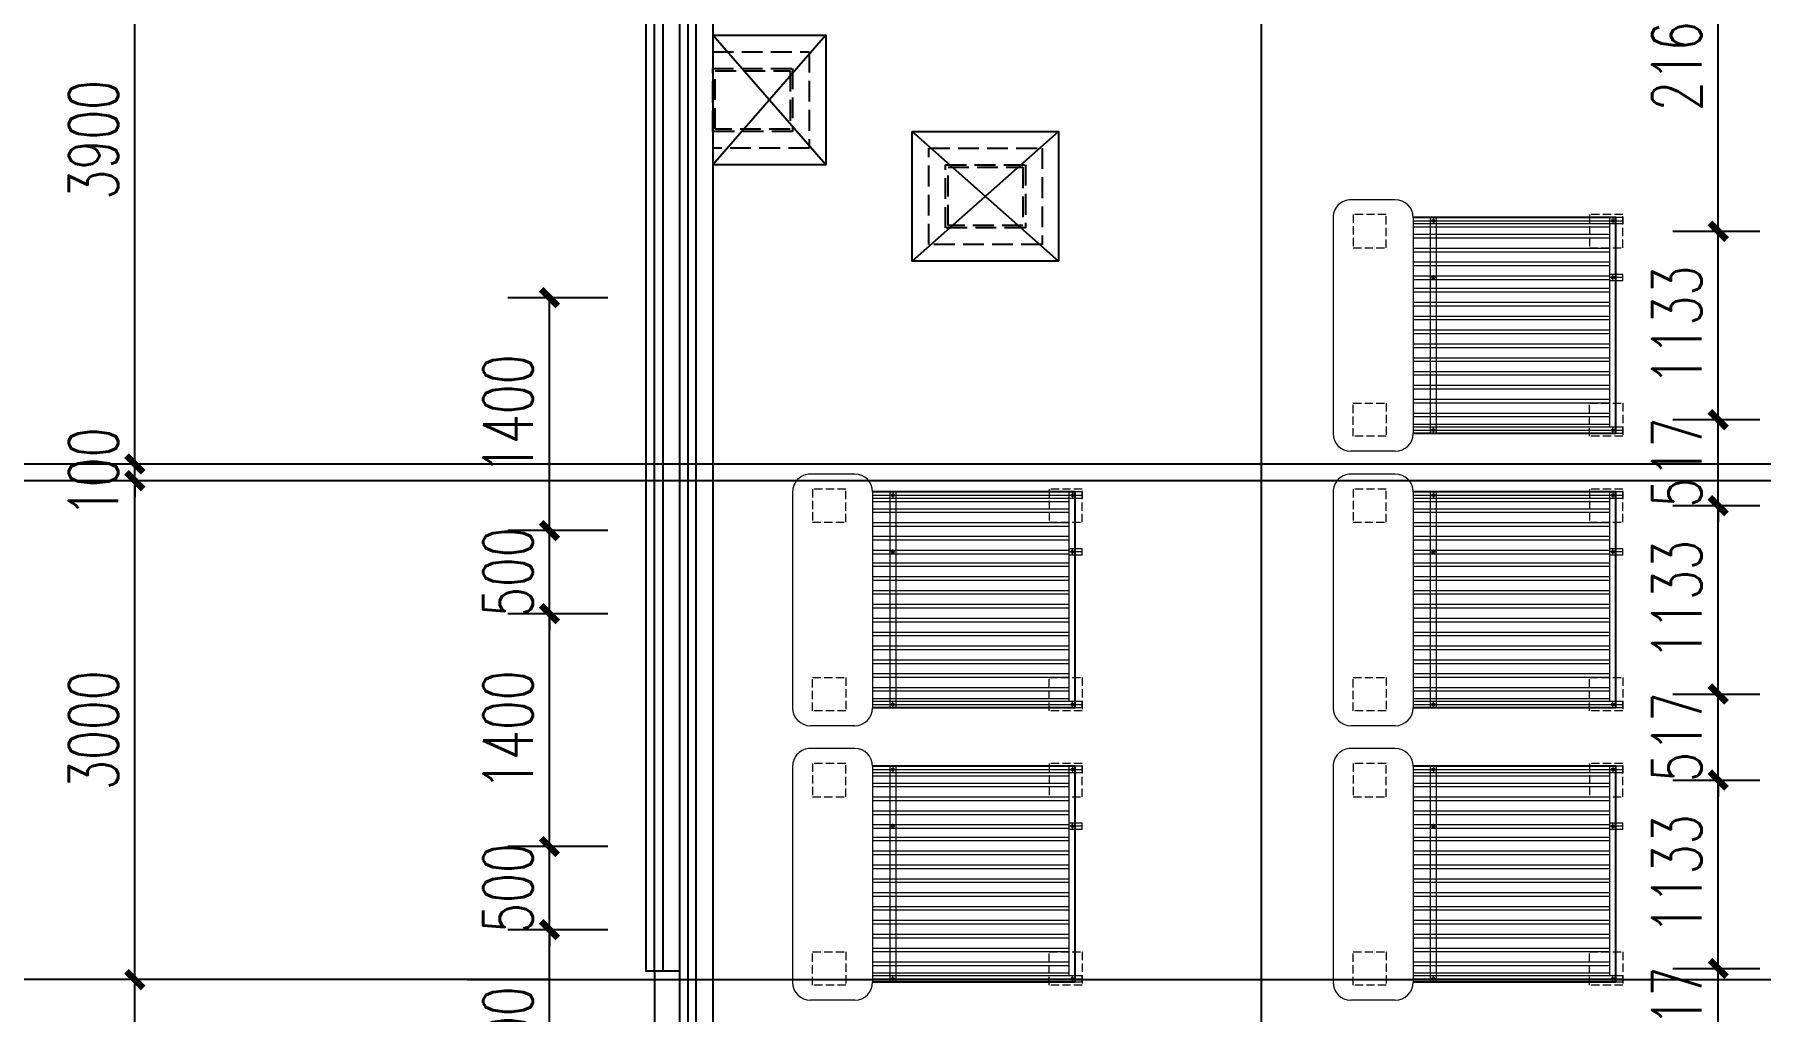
# Model space of a CAD drawing. Extents: x -59851 to 653804, y -249523 to 437614.
# Drawn here: x -51969 to -41591, y -223086 to -217211 of the extents above; entities that cross this region are included whole.
import ezdxf

# ---------------------------------------------------------------- set-up
doc = ezdxf.new("R2010")
doc.units = 0
doc.header["$LTSCALE"] = 1000
doc.header["$MEASUREMENT"] = 0
doc.linetypes.add('DASH', pattern=[0.35, 0.25, -0.1])
for name, color, linetype in [('A-ROOF', 7, 'Continuous'), ('A-外装饰线脚', 7, 'Continuous'), ('A-烟气道', 105, 'Continuous'), ('A-第三道尺寸线', 105, 'Continuous'), ('AXIS', 3, 'Continuous'), ('DOTE', 16, 'Continuous'), ('太阳能', 252, 'Continuous')]:
    doc.layers.add(name, color=color, linetype=linetype)
doc.styles.add('_TCH_DIM_T3', font='SIMPLEX.shx', dxfattribs={"width": 0.705882, "bigfont": 'GBCBIG.shx'})
doc.dimstyles.new('_TCH_ARCH&&100', dxfattribs={"dimtxt": 297.5, "dimasz": 100, "dimexe": 250, "dimexo": 300, "dimgap": 100, "dimtad": 1, "dimdec": 0, "dimzin": 0, "dimdsep": 46, "dimtxsty": '_TCH_DIM_T3', "dimblk": 'ARCHTICK', "dimcen": 0.09, "dimclrt": 7, "dimazin": 2, "dimtfac": 1, "dimtdec": 0, "dimtix": 1, "dimtmove": 2, "dimatfit": 3, "dimfxl": 0, "dimtolj": 1, "dimtzin": 0, "dimarcsym": 0})

# ---------------------------------------------------------------- blocks, each defined once
blk = doc.blocks.new('no1wuding0329')
at = {"layer": 'A-ROOF'}
for points in [[(-22514, 89598), (-32414, 89598), (-32414, 89698), (-33014, 89698), (-33014, 89598), (-33814, 89598), (-33814, 90198), (-37214, 90198), (-37214, 96098), (-40014, 96098), (-40014, 96198), (-44214, 96198), (-44214, 75098), (-40814, 75098)], [(-22514, 89398), (-32464, 89398), (-32464, 89648), (-32964, 89648), (-32964, 89398), (-33864, 89398), (-33864, 90148), (-37264, 90148), (-37264, 96048), (-40064, 96048), (-40064, 96148), (-44164, 96148), (-44164, 75148), (-40814, 75148)], [(-35614, 89998), (-37414, 89998), (-37414, 95898), (-40214, 95898), (-40214, 95998), (-44014, 95998), (-44014, 75298), (-40814, 75298)]]:
    blk.add_lwpolyline(points, dxfattribs=at)
at = {"layer": 'A-烟气道'}
for points in [[(-44014, 86578), (-43334, 86578), (-43334, 85798), (-44014, 85798)], [(-43334, 86578), (-44014, 85798)], [(-43334, 85798), (-44014, 86578)], [(-42814, 85218), (-41934, 85998)], [(-42814, 85998), (-41934, 85218)]]:
    blk.add_lwpolyline(points, dxfattribs=at)
at = {"layer": 'A-烟气道', "linetype": 'DASH', "ltscale": 0.5}
blk.add_lwpolyline([(-44014, 86478), (-43434, 86478), (-43434, 85898), (-44014, 85898)], dxfattribs=at)
for points in [[(-44014, 86378), (-43534, 86378), (-43534, 85998), (-44014, 85998)], [(-43999, 86363), (-43549, 86363), (-43549, 86013), (-43999, 86013)], [(-42714, 85898), (-42034, 85898), (-42034, 85318), (-42714, 85318)], [(-42614, 85798), (-42134, 85798), (-42134, 85418), (-42614, 85418)], [(-42599, 85783), (-42149, 85783), (-42149, 85433), (-42599, 85433)]]:
    blk.add_lwpolyline(points, close=True, dxfattribs=at)
at = {"layer": 'A-烟气道'}
blk.add_lwpolyline([(-42814, 85998), (-41934, 85998), (-41934, 85218), (-42814, 85218)], close=True, dxfattribs=at)
blk = doc.blocks.new('roofzhouxian')
at = {"layer": 'DOTE'}
for p, q in [((-47992, -309503), (-47992, -279124)), ((-44592, -309503), (-44592, -279124)), ((-7192, -295195), (-49367, -295195)), ((11694, -295295), (-49367, -295295)), ((11694, -298295), (-49367, -298295))]:
    blk.add_line(p, q, dxfattribs=at)
blk = doc.blocks.new('A$C325959D2')
at = {"layer": '太阳能', "lineweight": 9}
for p, q in [((1673, 1742), (374, 1742)), ((267, 1368), (267, 1635)), ((1780, 1368), (1780, 1635)), ((1673, 1261), (374, 1261)), ((374, 0), (374, 1261)), ((394, 1261), (394, 0)), ((413, 0), (413, 1261)), ((431, 1261), (431, 78)), ((476, 1261), (476, 78)), ((497, 1261), (497, 78)), ((559, 1261), (559, 78)), ((580, 1261), (580, 78)), ((642, 1261), (642, 78)), ((664, 1261), (664, 78)), ((726, 1261), (726, 78)), ((747, 1261), (747, 78)), ((809, 1261), (809, 78)), ((830, 1261), (830, 78)), ((892, 1261), (892, 78)), ((914, 1261), (914, 78)), ((976, 1261), (976, 78)), ((997, 1261), (997, 78)), ((1059, 1261), (1059, 78)), ((1080, 1261), (1080, 78)), ((1142, 1261), (1142, 78)), ((1164, 1261), (1164, 78)), ((1226, 1261), (1226, 78)), ((1247, 1261), (1247, 78)), ((1301, 1261), (1301, 78)), ((1322, 1261), (1322, 78)), ((1384, 1261), (1384, 78)), ((1406, 1261), (1406, 78)), ((1467, 1261), (1467, 78)), ((1489, 1261), (1489, 78)), ((1551, 1261), (1551, 78)), ((1572, 1261), (1572, 78)), ((1616, 1261), (1616, 78)), ((1634, 0), (1634, 1261)), ((1653, 1261), (1653, 0)), ((1673, 0), (1673, 1261)), ((374, 1156), (1673, 1156)), ((374, 1120), (1673, 1120)), ((379, 1139), (409, 1139)), ((1297, 1139), (1327, 1139)), ((1668, 1139), (1638, 1139)), ((374, 0), (413, 0)), ((379, 59), (409, 59)), ((413, 78), (1673, 78)), ((413, 42), (1673, 42)), ((1292, 0), (1292, 78)), ((1292, 0), (1331, 0)), ((1297, 59), (1327, 59)), ((1312, 0), (1312, 78)), ((1331, 0), (1331, 78)), ((1673, 0), (1634, 0)), ((1668, 59), (1638, 59))]:
    blk.add_line(p, q, dxfattribs=at)
at = {"layer": '太阳能'}
for p, q in [((374, 42), (374, 1261)), ((1673, 42), (1673, 1261)), ((374, 42), (1673, 42))]:
    blk.add_line(p, q, dxfattribs=at)
at = {"layer": '太阳能', "color": 9, "linetype": 'DASH', "lineweight": 9, "ltscale": 0.2}
for points in [[(557, 1422), (357, 1422), (357, 1622), (557, 1622)], [(1490, 1422), (1690, 1422), (1690, 1622), (1490, 1622)], [(557, 0), (357, 0), (357, 200), (557, 200)], [(1490, 0), (1690, 0), (1690, 200), (1490, 200)]]:
    blk.add_lwpolyline(points, close=True, dxfattribs=at)
at = {"layer": '太阳能', "lineweight": 9}
for centre in [(394, 1139), (1312, 1139), (1653, 1139), (394, 59), (1312, 59), (1653, 59)]:
    blk.add_circle(centre, 8.68, dxfattribs=at)
for centre, start, end in [((374, 1635), 90, 180), ((1673, 1635), 360, 90), ((374, 1368), 180, 270), ((1673, 1368), 270, 360)]:
    blk.add_arc(centre, 107, start, end, dxfattribs=at)
blk = doc.blocks.new('_ArchTick')
at = {"color": 0, "linetype": 'ByBlock', "const_width": 0.4}
blk.add_lwpolyline([(-0.5, -0.5), (0.5, 0.5)], dxfattribs=at)
blk = doc.blocks.new('*D1033')
at = {"layer": 'A-第三道尺寸线', "color": 0, "lineweight": -2, "transparency": 16777216}
for p, q in [((-42119, -216227), (-41595, -216227)), ((-41845, -218394), (-41845, -216227)), ((-42119, -218394), (-41595, -218394))]:
    blk.add_line(p, q, dxfattribs=at)
at = {"layer": 'Defpoints', "color": 0, "transparency": 16777216}
for p in [(-42419, -216227), (-41845, -216227), (-42419, -218394)]:
    blk.add_point(p, dxfattribs=at)
at = {"layer": 'A-第三道尺寸线', "color": 0, "lineweight": -2, "transparency": 16777216, "xscale": 100, "yscale": 100, "zscale": 100}
for p, rotation in [((-41845, -216227), 90), ((-41845, -218394), 270)]:
    blk.add_blockref('_ArchTick', p, dxfattribs=dict(at, rotation=rotation))
at = {"layer": 'A-第三道尺寸线', "color": 7, "transparency": 16777216, "insert": (-42094, -217311), "char_height": 297.5, "attachment_point": 5, "rotation": 90, "style": '_TCH_DIM_T3'}
blk.add_mtext('\\A1;2167', dxfattribs=at)
blk = doc.blocks.new('*D1034')
at = {"layer": 'A-第三道尺寸线', "color": 0, "lineweight": -2, "transparency": 16777216}
for p, q in [((-42119, -218394), (-41595, -218394)), ((-41845, -219527), (-41845, -218394)), ((-42119, -219527), (-41595, -219527))]:
    blk.add_line(p, q, dxfattribs=at)
at = {"layer": 'Defpoints', "color": 0, "transparency": 16777216}
for p in [(-42419, -218394), (-41845, -218394), (-42419, -219527)]:
    blk.add_point(p, dxfattribs=at)
at = {"layer": 'A-第三道尺寸线', "color": 0, "lineweight": -2, "transparency": 16777216, "xscale": 100, "yscale": 100, "zscale": 100}
for p, rotation in [((-41845, -218394), 90), ((-41845, -219527), 270)]:
    blk.add_blockref('_ArchTick', p, dxfattribs=dict(at, rotation=rotation))
at = {"layer": 'A-第三道尺寸线', "color": 7, "transparency": 16777216, "insert": (-42094, -218961), "char_height": 297.5, "attachment_point": 5, "rotation": 90, "style": '_TCH_DIM_T3'}
blk.add_mtext('\\A1;1133', dxfattribs=at)
blk = doc.blocks.new('*D1035')
at = {"layer": 'A-第三道尺寸线', "color": 0, "lineweight": -2, "transparency": 16777216}
for p, q in [((-41845, -219527), (-41845, -219427)), ((-42119, -219527), (-41595, -219527)), ((-41845, -220044), (-41845, -219527)), ((-42119, -220044), (-41595, -220044)), ((-41845, -220044), (-41845, -220144))]:
    blk.add_line(p, q, dxfattribs=at)
at = {"layer": 'Defpoints', "color": 0, "transparency": 16777216}
for p in [(-42419, -219527), (-41845, -219527), (-42419, -220044)]:
    blk.add_point(p, dxfattribs=at)
at = {"layer": 'A-第三道尺寸线', "color": 0, "lineweight": -2, "transparency": 16777216, "xscale": 100, "yscale": 100, "zscale": 100}
for p, rotation in [((-41845, -219527), 270), ((-41845, -220044), 90)]:
    blk.add_blockref('_ArchTick', p, dxfattribs=dict(at, rotation=rotation))
at = {"layer": 'A-第三道尺寸线', "color": 7, "transparency": 16777216, "insert": (-42094, -219786), "char_height": 297.5, "attachment_point": 5, "rotation": 90, "style": '_TCH_DIM_T3'}
blk.add_mtext('\\A1;517', dxfattribs=at)
blk = doc.blocks.new('*D1036')
at = {"layer": 'A-第三道尺寸线', "color": 0, "lineweight": -2, "transparency": 16777216}
for p, q in [((-42119, -220044), (-41595, -220044)), ((-41845, -221177), (-41845, -220044)), ((-42119, -221177), (-41595, -221177))]:
    blk.add_line(p, q, dxfattribs=at)
at = {"layer": 'Defpoints', "color": 0, "transparency": 16777216}
for p in [(-42419, -220044), (-41845, -220044), (-42419, -221177)]:
    blk.add_point(p, dxfattribs=at)
at = {"layer": 'A-第三道尺寸线', "color": 0, "lineweight": -2, "transparency": 16777216, "xscale": 100, "yscale": 100, "zscale": 100}
for p, rotation in [((-41845, -220044), 90), ((-41845, -221177), 270)]:
    blk.add_blockref('_ArchTick', p, dxfattribs=dict(at, rotation=rotation))
at = {"layer": 'A-第三道尺寸线', "color": 7, "transparency": 16777216, "insert": (-42094, -220611), "char_height": 297.5, "attachment_point": 5, "rotation": 90, "style": '_TCH_DIM_T3'}
blk.add_mtext('\\A1;1133', dxfattribs=at)
blk = doc.blocks.new('*D1037')
at = {"layer": 'A-第三道尺寸线', "color": 0, "lineweight": -2, "transparency": 16777216}
for p, q in [((-41845, -221177), (-41845, -221077)), ((-42119, -221177), (-41595, -221177)), ((-41845, -221694), (-41845, -221177)), ((-42119, -221694), (-41595, -221694)), ((-41845, -221694), (-41845, -221794))]:
    blk.add_line(p, q, dxfattribs=at)
at = {"layer": 'Defpoints', "color": 0, "transparency": 16777216}
for p in [(-42419, -221177), (-41845, -221177), (-42419, -221694)]:
    blk.add_point(p, dxfattribs=at)
at = {"layer": 'A-第三道尺寸线', "color": 0, "lineweight": -2, "transparency": 16777216, "xscale": 100, "yscale": 100, "zscale": 100}
for p, rotation in [((-41845, -221177), 270), ((-41845, -221694), 90)]:
    blk.add_blockref('_ArchTick', p, dxfattribs=dict(at, rotation=rotation))
at = {"layer": 'A-第三道尺寸线', "color": 7, "transparency": 16777216, "insert": (-42094, -221436), "char_height": 297.5, "attachment_point": 5, "rotation": 90, "style": '_TCH_DIM_T3'}
blk.add_mtext('\\A1;517', dxfattribs=at)
blk = doc.blocks.new('*D1038')
at = {"layer": 'A-第三道尺寸线', "color": 0, "lineweight": -2, "transparency": 16777216}
for p, q in [((-42119, -221694), (-41595, -221694)), ((-41845, -222827), (-41845, -221694)), ((-42119, -222827), (-41595, -222827))]:
    blk.add_line(p, q, dxfattribs=at)
at = {"layer": 'Defpoints', "color": 0, "transparency": 16777216}
for p in [(-42419, -221694), (-41845, -221694), (-42419, -222827)]:
    blk.add_point(p, dxfattribs=at)
at = {"layer": 'A-第三道尺寸线', "color": 0, "lineweight": -2, "transparency": 16777216, "xscale": 100, "yscale": 100, "zscale": 100}
for p, rotation in [((-41845, -221694), 90), ((-41845, -222827), 270)]:
    blk.add_blockref('_ArchTick', p, dxfattribs=dict(at, rotation=rotation))
at = {"layer": 'A-第三道尺寸线', "color": 7, "transparency": 16777216, "insert": (-42094, -222261), "char_height": 297.5, "attachment_point": 5, "rotation": 90, "style": '_TCH_DIM_T3'}
blk.add_mtext('\\A1;1133', dxfattribs=at)
blk = doc.blocks.new('*D1039')
at = {"layer": 'A-第三道尺寸线', "color": 0, "lineweight": -2, "transparency": 16777216}
for p, q in [((-41845, -222827), (-41845, -222727)), ((-42119, -222827), (-41595, -222827)), ((-41845, -223344), (-41845, -222827)), ((-42119, -223344), (-41595, -223344)), ((-41845, -223344), (-41845, -223444))]:
    blk.add_line(p, q, dxfattribs=at)
at = {"layer": 'Defpoints', "color": 0, "transparency": 16777216}
for p in [(-42419, -222827), (-41845, -222827), (-42419, -223344)]:
    blk.add_point(p, dxfattribs=at)
at = {"layer": 'A-第三道尺寸线', "color": 0, "lineweight": -2, "transparency": 16777216, "xscale": 100, "yscale": 100, "zscale": 100}
for p, rotation in [((-41845, -222827), 270), ((-41845, -223344), 90)]:
    blk.add_blockref('_ArchTick', p, dxfattribs=dict(at, rotation=rotation))
at = {"layer": 'A-第三道尺寸线', "color": 7, "transparency": 16777216, "insert": (-42094, -223086), "char_height": 297.5, "attachment_point": 5, "rotation": 90, "style": '_TCH_DIM_T3'}
blk.add_mtext('\\A1;517', dxfattribs=at)
blk = doc.blocks.new('*D1420')
at = {"layer": 'AXIS', "color": 0, "lineweight": -2, "transparency": 16777216}
for p, q in [((-49166, -222894), (-51616, -222894)), ((-51366, -228594), (-51366, -222894)), ((-49166, -228594), (-51616, -228594))]:
    blk.add_line(p, q, dxfattribs=at)
at = {"layer": 'Defpoints', "color": 0, "transparency": 16777216}
for p in [(-51366, -222894), (-48866, -222894), (-48866, -228594)]:
    blk.add_point(p, dxfattribs=at)
at = {"layer": 'AXIS', "color": 0, "lineweight": -2, "transparency": 16777216, "xscale": 100, "yscale": 100, "zscale": 100}
for p, rotation in [((-51366, -222894), 90), ((-51366, -228594), 270)]:
    blk.add_blockref('_ArchTick', p, dxfattribs=dict(at, rotation=rotation))
at = {"layer": 'AXIS', "color": 7, "transparency": 16777216, "insert": (-51615, -225744), "char_height": 297.5, "attachment_point": 5, "rotation": 90, "style": '_TCH_DIM_T3'}
blk.add_mtext('\\A1;5700', dxfattribs=at)
blk = doc.blocks.new('*D1421')
at = {"layer": 'AXIS', "color": 0, "lineweight": -2, "transparency": 16777216}
for p, q in [((-49166, -219894), (-51616, -219894)), ((-51366, -222894), (-51366, -219894)), ((-49166, -222894), (-51616, -222894))]:
    blk.add_line(p, q, dxfattribs=at)
at = {"layer": 'Defpoints', "color": 0, "transparency": 16777216}
for p in [(-51366, -219894), (-48866, -219894), (-48866, -222894)]:
    blk.add_point(p, dxfattribs=at)
at = {"layer": 'AXIS', "color": 0, "lineweight": -2, "transparency": 16777216, "xscale": 100, "yscale": 100, "zscale": 100}
for p, rotation in [((-51366, -219894), 90), ((-51366, -222894), 270)]:
    blk.add_blockref('_ArchTick', p, dxfattribs=dict(at, rotation=rotation))
at = {"layer": 'AXIS', "color": 7, "transparency": 16777216, "insert": (-51615, -221394), "char_height": 297.5, "attachment_point": 5, "rotation": 90, "style": '_TCH_DIM_T3'}
blk.add_mtext('\\A1;3000', dxfattribs=at)
blk = doc.blocks.new('*D1422')
at = {"layer": 'AXIS', "color": 0, "lineweight": -2, "transparency": 16777216}
for p, q in [((-51366, -219794), (-51366, -219694)), ((-49166, -219794), (-51616, -219794)), ((-51366, -219894), (-51366, -219794)), ((-49166, -219894), (-51616, -219894)), ((-51366, -219894), (-51366, -219994))]:
    blk.add_line(p, q, dxfattribs=at)
at = {"layer": 'Defpoints', "color": 0, "transparency": 16777216}
for p in [(-51366, -219794), (-48866, -219794), (-48866, -219894)]:
    blk.add_point(p, dxfattribs=at)
at = {"layer": 'AXIS', "color": 0, "lineweight": -2, "transparency": 16777216, "xscale": 100, "yscale": 100, "zscale": 100}
for p, rotation in [((-51366, -219794), 270), ((-51366, -219894), 90)]:
    blk.add_blockref('_ArchTick', p, dxfattribs=dict(at, rotation=rotation))
at = {"layer": 'AXIS', "color": 7, "transparency": 16777216, "insert": (-51615, -219844), "char_height": 297.5, "attachment_point": 5, "rotation": 90, "style": '_TCH_DIM_T3'}
blk.add_mtext('\\A1;100', dxfattribs=at)
blk = doc.blocks.new('*D1423')
at = {"layer": 'AXIS', "color": 0, "lineweight": -2, "transparency": 16777216}
for p, q in [((-49166, -215894), (-51616, -215894)), ((-51366, -219794), (-51366, -215894)), ((-49166, -219794), (-51616, -219794))]:
    blk.add_line(p, q, dxfattribs=at)
at = {"layer": 'Defpoints', "color": 0, "transparency": 16777216}
for p in [(-51366, -215894), (-48866, -215894), (-48866, -219794)]:
    blk.add_point(p, dxfattribs=at)
at = {"layer": 'AXIS', "color": 0, "lineweight": -2, "transparency": 16777216, "xscale": 100, "yscale": 100, "zscale": 100}
for p, rotation in [((-51366, -215894), 90), ((-51366, -219794), 270)]:
    blk.add_blockref('_ArchTick', p, dxfattribs=dict(at, rotation=rotation))
at = {"layer": 'AXIS', "color": 7, "transparency": 16777216, "insert": (-51615, -217844), "char_height": 297.5, "attachment_point": 5, "rotation": 90, "style": '_TCH_DIM_T3'}
blk.add_mtext('\\A1;3900', dxfattribs=at)
blk = doc.blocks.new('*D1427')
at = {"layer": 'AXIS', "color": 0, "lineweight": -2, "transparency": 16777216}
for p, q in [((-51086, -207594), (-52416, -207594)), ((-52166, -230294), (-52166, -207594)), ((-51086, -230294), (-52416, -230294))]:
    blk.add_line(p, q, dxfattribs=at)
at = {"layer": 'Defpoints', "color": 0, "transparency": 16777216}
for p in [(-52166, -207594), (-50786, -207594), (-50786, -230294)]:
    blk.add_point(p, dxfattribs=at)
at = {"layer": 'AXIS', "color": 0, "lineweight": -2, "transparency": 16777216, "xscale": 100, "yscale": 100, "zscale": 100}
for p, rotation in [((-52166, -207594), 90), ((-52166, -230294), 270)]:
    blk.add_blockref('_ArchTick', p, dxfattribs=dict(at, rotation=rotation))
at = {"layer": 'AXIS', "color": 7, "transparency": 16777216, "insert": (-52415, -218944), "char_height": 297.5, "attachment_point": 5, "rotation": 90, "style": '_TCH_DIM_T3'}
blk.add_mtext('\\A1;22700', dxfattribs=at)
blk = doc.blocks.new('*D1513')
at = {"layer": 'A-第三道尺寸线', "color": 0, "lineweight": -2, "transparency": 16777216}
for p, q in [((-48522, -218794), (-49123, -218794)), ((-48873, -220194), (-48873, -218794)), ((-48522, -220194), (-49123, -220194))]:
    blk.add_line(p, q, dxfattribs=at)
at = {"layer": 'Defpoints', "color": 0, "transparency": 16777216}
for p in [(-48873, -218794), (-48222, -218794), (-48222, -220194)]:
    blk.add_point(p, dxfattribs=at)
at = {"layer": 'A-第三道尺寸线', "color": 0, "lineweight": -2, "transparency": 16777216, "xscale": 100, "yscale": 100, "zscale": 100}
for p, rotation in [((-48873, -218794), 90), ((-48873, -220194), 270)]:
    blk.add_blockref('_ArchTick', p, dxfattribs=dict(at, rotation=rotation))
at = {"layer": 'A-第三道尺寸线', "color": 7, "transparency": 16777216, "insert": (-49122, -219494), "char_height": 297.5, "attachment_point": 5, "rotation": 90, "style": '_TCH_DIM_T3'}
blk.add_mtext('\\A1;1400', dxfattribs=at)
blk = doc.blocks.new('*D1514')
at = {"layer": 'A-第三道尺寸线', "color": 0, "lineweight": -2, "transparency": 16777216}
for p, q in [((-48873, -220194), (-48873, -220094)), ((-48522, -220194), (-49123, -220194)), ((-48873, -220694), (-48873, -220194)), ((-48522, -220694), (-49123, -220694)), ((-48873, -220694), (-48873, -220794))]:
    blk.add_line(p, q, dxfattribs=at)
at = {"layer": 'Defpoints', "color": 0, "transparency": 16777216}
for p in [(-48873, -220194), (-48222, -220194), (-48222, -220694)]:
    blk.add_point(p, dxfattribs=at)
at = {"layer": 'A-第三道尺寸线', "color": 0, "lineweight": -2, "transparency": 16777216, "xscale": 100, "yscale": 100, "zscale": 100}
for p, rotation in [((-48873, -220194), 270), ((-48873, -220694), 90)]:
    blk.add_blockref('_ArchTick', p, dxfattribs=dict(at, rotation=rotation))
at = {"layer": 'A-第三道尺寸线', "color": 7, "transparency": 16777216, "insert": (-49122, -220444), "char_height": 297.5, "attachment_point": 5, "rotation": 90, "style": '_TCH_DIM_T3'}
blk.add_mtext('\\A1;500', dxfattribs=at)
blk = doc.blocks.new('*D1515')
at = {"layer": 'A-第三道尺寸线', "color": 0, "lineweight": -2, "transparency": 16777216}
for p, q in [((-48522, -220694), (-49123, -220694)), ((-48873, -222094), (-48873, -220694)), ((-48522, -222094), (-49123, -222094))]:
    blk.add_line(p, q, dxfattribs=at)
at = {"layer": 'Defpoints', "color": 0, "transparency": 16777216}
for p in [(-48873, -220694), (-48222, -220694), (-48222, -222094)]:
    blk.add_point(p, dxfattribs=at)
at = {"layer": 'A-第三道尺寸线', "color": 0, "lineweight": -2, "transparency": 16777216, "xscale": 100, "yscale": 100, "zscale": 100}
for p, rotation in [((-48873, -220694), 90), ((-48873, -222094), 270)]:
    blk.add_blockref('_ArchTick', p, dxfattribs=dict(at, rotation=rotation))
at = {"layer": 'A-第三道尺寸线', "color": 7, "transparency": 16777216, "insert": (-49122, -221394), "char_height": 297.5, "attachment_point": 5, "rotation": 90, "style": '_TCH_DIM_T3'}
blk.add_mtext('\\A1;1400', dxfattribs=at)
blk = doc.blocks.new('*D1516')
at = {"layer": 'A-第三道尺寸线', "color": 0, "lineweight": -2, "transparency": 16777216}
for p, q in [((-48873, -222094), (-48873, -221994)), ((-48522, -222094), (-49123, -222094)), ((-48873, -222594), (-48873, -222094)), ((-48522, -222594), (-49123, -222594)), ((-48873, -222594), (-48873, -222694))]:
    blk.add_line(p, q, dxfattribs=at)
at = {"layer": 'Defpoints', "color": 0, "transparency": 16777216}
for p in [(-48873, -222094), (-48222, -222094), (-48222, -222594)]:
    blk.add_point(p, dxfattribs=at)
at = {"layer": 'A-第三道尺寸线', "color": 0, "lineweight": -2, "transparency": 16777216, "xscale": 100, "yscale": 100, "zscale": 100}
for p, rotation in [((-48873, -222094), 270), ((-48873, -222594), 90)]:
    blk.add_blockref('_ArchTick', p, dxfattribs=dict(at, rotation=rotation))
at = {"layer": 'A-第三道尺寸线', "color": 7, "transparency": 16777216, "insert": (-49122, -222344), "char_height": 297.5, "attachment_point": 5, "rotation": 90, "style": '_TCH_DIM_T3'}
blk.add_mtext('\\A1;500', dxfattribs=at)
blk = doc.blocks.new('*D1517')
at = {"layer": 'A-第三道尺寸线', "color": 0, "lineweight": -2, "transparency": 16777216}
for p, q in [((-48522, -222594), (-49123, -222594)), ((-48873, -223994), (-48873, -222594)), ((-48522, -223994), (-49123, -223994))]:
    blk.add_line(p, q, dxfattribs=at)
at = {"layer": 'Defpoints', "color": 0, "transparency": 16777216}
for p in [(-48873, -222594), (-48222, -222594), (-48222, -223994)]:
    blk.add_point(p, dxfattribs=at)
at = {"layer": 'A-第三道尺寸线', "color": 0, "lineweight": -2, "transparency": 16777216, "xscale": 100, "yscale": 100, "zscale": 100}
for p, rotation in [((-48873, -222594), 90), ((-48873, -223994), 270)]:
    blk.add_blockref('_ArchTick', p, dxfattribs=dict(at, rotation=rotation))
at = {"layer": 'A-第三道尺寸线', "color": 7, "transparency": 16777216, "insert": (-49122, -223294), "char_height": 297.5, "attachment_point": 5, "rotation": 90, "style": '_TCH_DIM_T3'}
blk.add_mtext('\\A1;1400', dxfattribs=at)
blk = doc.blocks.new('*D3055')
at = {"layer": 'AXIS', "color": 0, "lineweight": -2, "transparency": 16777216}
for p, q in [((-49166, -222894), (-51616, -222894)), ((-51366, -228594), (-51366, -222894)), ((-49166, -228594), (-51616, -228594))]:
    blk.add_line(p, q, dxfattribs=at)
at = {"layer": 'Defpoints', "color": 0, "transparency": 16777216}
for p in [(-51366, -222894), (-48866, -222894), (-48866, -228594)]:
    blk.add_point(p, dxfattribs=at)
at = {"layer": 'AXIS', "color": 0, "lineweight": -2, "transparency": 16777216, "xscale": 100, "yscale": 100, "zscale": 100}
for p, rotation in [((-51366, -222894), 90), ((-51366, -228594), 270)]:
    blk.add_blockref('_ArchTick', p, dxfattribs=dict(at, rotation=rotation))
at = {"layer": 'AXIS', "color": 7, "transparency": 16777216, "insert": (-51615, -225744), "char_height": 297.5, "attachment_point": 5, "rotation": 90, "style": '_TCH_DIM_T3'}
blk.add_mtext('\\A1;5700', dxfattribs=at)
blk = doc.blocks.new('*D3056')
at = {"layer": 'AXIS', "color": 0, "lineweight": -2, "transparency": 16777216}
for p, q in [((-49166, -219894), (-51616, -219894)), ((-51366, -222894), (-51366, -219894)), ((-49166, -222894), (-51616, -222894))]:
    blk.add_line(p, q, dxfattribs=at)
at = {"layer": 'Defpoints', "color": 0, "transparency": 16777216}
for p in [(-51366, -219894), (-48866, -219894), (-48866, -222894)]:
    blk.add_point(p, dxfattribs=at)
at = {"layer": 'AXIS', "color": 0, "lineweight": -2, "transparency": 16777216, "xscale": 100, "yscale": 100, "zscale": 100}
for p, rotation in [((-51366, -219894), 90), ((-51366, -222894), 270)]:
    blk.add_blockref('_ArchTick', p, dxfattribs=dict(at, rotation=rotation))
at = {"layer": 'AXIS', "color": 7, "transparency": 16777216, "insert": (-51615, -221394), "char_height": 297.5, "attachment_point": 5, "rotation": 90, "style": '_TCH_DIM_T3'}
blk.add_mtext('\\A1;3000', dxfattribs=at)
blk = doc.blocks.new('*D3057')
at = {"layer": 'AXIS', "color": 0, "lineweight": -2, "transparency": 16777216}
for p, q in [((-51366, -219794), (-51366, -219694)), ((-49166, -219794), (-51616, -219794)), ((-51366, -219894), (-51366, -219794)), ((-49166, -219894), (-51616, -219894)), ((-51366, -219894), (-51366, -219994))]:
    blk.add_line(p, q, dxfattribs=at)
at = {"layer": 'Defpoints', "color": 0, "transparency": 16777216}
for p in [(-51366, -219794), (-48866, -219794), (-48866, -219894)]:
    blk.add_point(p, dxfattribs=at)
at = {"layer": 'AXIS', "color": 0, "lineweight": -2, "transparency": 16777216, "xscale": 100, "yscale": 100, "zscale": 100}
for p, rotation in [((-51366, -219794), 270), ((-51366, -219894), 90)]:
    blk.add_blockref('_ArchTick', p, dxfattribs=dict(at, rotation=rotation))
at = {"layer": 'AXIS', "color": 7, "transparency": 16777216, "insert": (-51615, -219844), "char_height": 297.5, "attachment_point": 5, "rotation": 90, "style": '_TCH_DIM_T3'}
blk.add_mtext('\\A1;100', dxfattribs=at)
blk = doc.blocks.new('*D3058')
at = {"layer": 'AXIS', "color": 0, "lineweight": -2, "transparency": 16777216}
for p, q in [((-49166, -215894), (-51616, -215894)), ((-51366, -219794), (-51366, -215894)), ((-49166, -219794), (-51616, -219794))]:
    blk.add_line(p, q, dxfattribs=at)
at = {"layer": 'Defpoints', "color": 0, "transparency": 16777216}
for p in [(-51366, -215894), (-48866, -215894), (-48866, -219794)]:
    blk.add_point(p, dxfattribs=at)
at = {"layer": 'AXIS', "color": 0, "lineweight": -2, "transparency": 16777216, "xscale": 100, "yscale": 100, "zscale": 100}
for p, rotation in [((-51366, -215894), 90), ((-51366, -219794), 270)]:
    blk.add_blockref('_ArchTick', p, dxfattribs=dict(at, rotation=rotation))
at = {"layer": 'AXIS', "color": 7, "transparency": 16777216, "insert": (-51615, -217844), "char_height": 297.5, "attachment_point": 5, "rotation": 90, "style": '_TCH_DIM_T3'}
blk.add_mtext('\\A1;3900', dxfattribs=at)
blk = doc.blocks.new('*D3062')
at = {"layer": 'AXIS', "color": 0, "lineweight": -2, "transparency": 16777216}
for p, q in [((-51086, -207594), (-52416, -207594)), ((-52166, -230294), (-52166, -207594)), ((-51086, -230294), (-52416, -230294))]:
    blk.add_line(p, q, dxfattribs=at)
at = {"layer": 'Defpoints', "color": 0, "transparency": 16777216}
for p in [(-52166, -207594), (-50786, -207594), (-50786, -230294)]:
    blk.add_point(p, dxfattribs=at)
at = {"layer": 'AXIS', "color": 0, "lineweight": -2, "transparency": 16777216, "xscale": 100, "yscale": 100, "zscale": 100}
for p, rotation in [((-52166, -207594), 90), ((-52166, -230294), 270)]:
    blk.add_blockref('_ArchTick', p, dxfattribs=dict(at, rotation=rotation))
at = {"layer": 'AXIS', "color": 7, "transparency": 16777216, "insert": (-52415, -218944), "char_height": 297.5, "attachment_point": 5, "rotation": 90, "style": '_TCH_DIM_T3'}
blk.add_mtext('\\A1;22700', dxfattribs=at)
blk = doc.blocks.new('rqwerqwrqq')
at = {"layer": 'A-ROOF'}
blk.add_line((-179744, 249561), (-179744, 257511), dxfattribs=at)
blk.add_lwpolyline([(-179694, 257511), (-179694, 249561), (-179794, 249561), (-179794, 257511)], close=True, dxfattribs=at)
at = {"layer": 'A-外装饰线脚'}
blk.add_lwpolyline([(-179594, 249561), (-179744, 249561), (-179744, 248761), (-179594, 248761)], dxfattribs=at)

msp = doc.modelspace()

# ---------------------------------------------------------------- linework, layer by layer
at = {"layer": 'AXIS'}
for p, q in [((-48865.9, -219794.3), (-52865.9, -219794.3)), ((-48865.9, -219894.3), (-52865.9, -219894.3)), ((-48865.9, -222894.3), (-52865.9, -222894.3))]:
    msp.add_line(p, q, dxfattribs=at)

# ---------------------------------------------------------------- block references
for name, p in [('roofzhouxian', (1.1, 75400.4)), ('no1wuding0329', (-3877.3, -303792.5)), ('rqwerqwrqq', (131503.2, -472404.8))]:
    msp.add_blockref(name, p)
at = {"layer": '太阳能', "rotation": 90}
for p in [(-42419, -219984.3), (-45669, -221634.3), (-42419, -221634.3), (-45669, -223284.3), (-42419, -223284.3)]:
    msp.add_blockref('A$C325959D2', p, dxfattribs=at)

# ---------------------------------------------------------------- dimensions: what is measured, and where the dimension line sits
at = {"layer": 'A-第三道尺寸线'}
for p1, p2, distance, picture, middle in [((-42419, -218394.3), (-42419, -216227.3), -573.7, '*D1033', (-42094, -217310.8)), ((-42419, -219527.3), (-42419, -218394.3), -573.7, '*D1034', (-42094, -218960.8)), ((-48221.5, -220194.3), (-48221.5, -218794.3), 651.3, '*D1513', (-49121.5, -219494.3)), ((-42419, -220044.3), (-42419, -219527.3), -573.7, '*D1035', (-42094, -219785.8)), ((-42419, -221177.3), (-42419, -220044.3), -573.7, '*D1036', (-42094, -220610.8)), ((-48221.5, -220694.3), (-48221.5, -220194.3), 651.3, '*D1514', (-49121.5, -220444.3)), ((-48221.5, -222094.3), (-48221.5, -220694.3), 651.3, '*D1515', (-49121.5, -221394.3)), ((-42419, -221694.3), (-42419, -221177.3), -573.7, '*D1037', (-42094, -221435.8)), ((-42419, -222827.3), (-42419, -221694.3), -573.7, '*D1038', (-42094, -222260.8)), ((-48221.5, -222594.3), (-48221.5, -222094.3), 651.3, '*D1516', (-49121.5, -222344.3)), ((-48221.5, -223994.3), (-48221.5, -222594.3), 651.3, '*D1517', (-49121.5, -223294.3)), ((-42419, -223344.3), (-42419, -222827.3), -573.7, '*D1039', (-42094, -223085.8))]:
    dim = msp.add_aligned_dim(p1=p1, p2=p2, distance=distance, dimstyle='_TCH_ARCH&&100', dxfattribs=at)
    dim.commit()
    dim.dimension.update_dxf_attribs({"geometry": picture, "text_midpoint": middle})
at = {"layer": 'AXIS'}
for p1, p2, distance, picture, middle in [((-50786.3, -230294.3), (-50786.3, -207594.3), 1379.6, '*D1427', (-52414.6, -218944.3)), ((-50786.3, -230294.3), (-50786.3, -207594.3), 1379.6, '*D3062', (-52414.6, -218944.3)), ((-48865.9, -219794.3), (-48865.9, -215894.3), 2500, '*D1423', (-51614.6, -217844.3)), ((-48865.9, -219794.3), (-48865.9, -215894.3), 2500, '*D3058', (-51614.6, -217844.3)), ((-48865.9, -219894.3), (-48865.9, -219794.3), 2500, '*D1422', (-51614.6, -219844.3)), ((-48865.9, -219894.3), (-48865.9, -219794.3), 2500, '*D3057', (-51614.6, -219844.3)), ((-48865.9, -222894.3), (-48865.9, -219894.3), 2500, '*D1421', (-51614.6, -221394.3)), ((-48865.9, -222894.3), (-48865.9, -219894.3), 2500, '*D3056', (-51614.6, -221394.3)), ((-48865.9, -228594.3), (-48865.9, -222894.3), 2500, '*D1420', (-51614.6, -225744.3)), ((-48865.9, -228594.3), (-48865.9, -222894.3), 2500, '*D3055', (-51614.6, -225744.3))]:
    dim = msp.add_aligned_dim(p1=p1, p2=p2, distance=distance, dimstyle='_TCH_ARCH&&100', dxfattribs=at)
    dim.commit()
    dim.dimension.update_dxf_attribs({"geometry": picture, "text_midpoint": middle})

doc.saveas('drawing.dxf')
